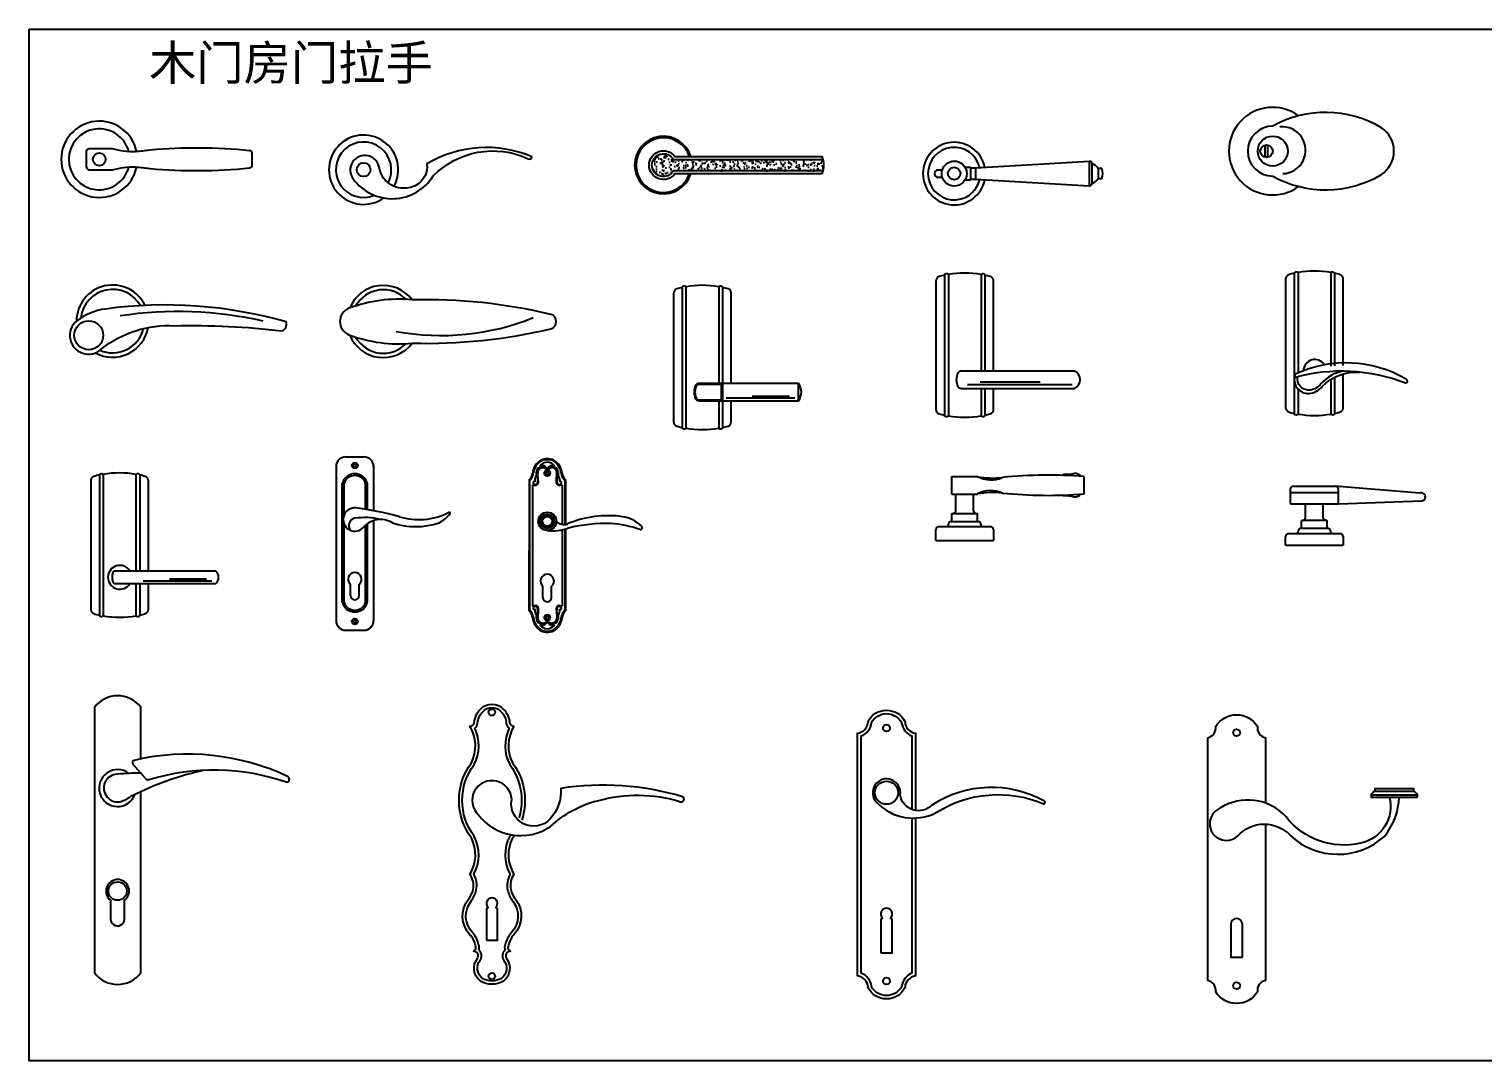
# Model space of a CAD drawing. Header units: millimetres. Extents: x -159355 to -156117, y -81321 to -80249.
# Drawn here: x -159355 to -157845, y -81321 to -80249 of the extents above; entities that cross this region are included whole.
import ezdxf

# ---------------------------------------------------------------- set-up
doc = ezdxf.new("R2010")
doc.units = ezdxf.units.MM
doc.header["$LTSCALE"] = 2
doc.header["$MEASUREMENT"] = 0
doc.layers.get('0').update_dxf_attribs({"linetype": 'CONTINUOUS'})
for name, color, linetype in [('3', 3, 'CONTINUOUS'), ('7', 7, 'CONTINUOUS'), ('7主线', 7, 'CONTINUOUS'), ('BH', 3, 'CONTINUOUS')]:
    doc.layers.add(name, color=color, linetype=linetype)
doc.layers.add('主线', color=7, linetype='CONTINUOUS', lineweight=25)
doc.layers.add('标注', color=7, linetype='CONTINUOUS', lineweight=25)
doc.styles.add('HZ', font='simfang.ttf')

# ---------------------------------------------------------------- blocks, each defined once
blk = doc.blocks.new('020')
at = {"layer": '主线'}
for p, q in [((-9.5, 65), (9.5, 65)), ((-19.5, 55), (-19.5, -105)), ((19.5, 56), (19.5, 9.1)), ((19.5, 55), (19.5, 9.1)), ((-13, -86.2), (-13, 37.6)), ((-11, 4.9), (-11, 37.6)), ((11, 10.6), (11, 37.6)), ((13, 10.2), (13, 37.6)), ((-19.5, 0), (-19.5, -62)), ((-11, -86.2), (-11, -4.9)), ((11, -86.2), (11, -6)), ((13, -86.2), (13, -4.5)), ((19.5, -1.1), (19.5, -105)), ((-4.5, -79), (-4.5, -67.4)), ((4.5, -79), (4.5, -67.4)), ((-9.5, -115), (9.5, -115)), ((0, -115), (9.5, -115))]:
    blk.add_line(p, q, dxfattribs=at)
for centre, radius in [((0, 56), 3), ((0, 56), 1.5), ((0, -106), 3), ((0, -106), 1.5)]:
    blk.add_circle(centre, radius, dxfattribs=at)
for centre, radius, start, end in [((-9.5, 55), 10, 90, 180), ((9.5, 55), 10, 0, 90), ((0, 34.2), 13.4, 14.8628, 165.1372), ((0, 34.1), 11.6, 17.9453, 162.0547), ((0, 0), 12.1, 76.1712, 322.2014), ((1, -5.6), 7.02, 98.1504, 126.5667), ((-33.9, -279.4), 293.4, 74.1481, 83.369), ((10.2, -67.5), 69.5, 76.3885, 98.396), ((26.7, -22.9), 23, 57.3668, 100.2308), ((66.2, 69), 69.1, 253.2597, 296.7887), ((75, 23.3), 29.4, 295.2261, 324.8715), ((97.8, 6.2), 1.25, 8.4905, 112.3499), ((1.4, -6.2), 7.68, 126.5667, 221.1359), ((28.1, -26), 26.3, 102.0483, 134.9953), ((63, 67.8), 75.2, 251.5068, 289.0279), ((0, -62), 7, 310.0052, 229.9948), ((0, -82.7), 13.4, 194.8628, 345.1372), ((0, -82.6), 11.6, 197.9453, 342.0547), ((0, -79), 4.5, 180, 0), ((-9.5, -105), 10, 180, 270), ((9.5, -105), 10, 270, 0)]:
    blk.add_arc(centre, radius, start, end, dxfattribs=at)
blk = doc.blocks.new('022')
at = {"layer": '主线'}
for p, q in [((-10.6, 50), (-10, 42.4)), ((-9.5, 42.6), (-10, 50)), ((9.5, 42.6), (10, 50)), ((10.6, 50), (10, 42.4)), ((-19, 43), (-19, 0)), ((-19, 43), (-19, -93)), ((-19, 43), (-19, 38)), ((-19, 43), (-19, 43)), ((-18.3, -92.3), (-18.3, 42.3)), ((-15.3, 37.6), (-15.3, -87.6)), ((15.3, 37.6), (15.3, -3.1)), ((18.3, 42.3), (18.3, -3.3)), ((19, 43), (19, -3.2)), ((19, 0), (19, -3.2)), ((-19, -5), (-19, -67)), ((15.3, -8.8), (15.3, -87.6)), ((18.3, -8.1), (18.3, -92.3)), ((19, -7.9), (19, -62)), ((19, -7.9), (19, -93)), ((-19, -93), (-19, -30)), ((-4.5, -79), (-4.5, -67.4)), ((4.5, -79), (4.5, -67.4)), ((-19, -93), (-19, -88)), ((-19, -93), (-19, -93)), ((-10.6, -100), (-10, -92.4)), ((-9.5, -92.6), (-10, -100)), ((9.5, -92.6), (10, -100)), ((10.6, -100), (10, -92.4))]:
    blk.add_line(p, q, dxfattribs=at)
for centre, radius in [((0, 50), 3), ((0, 50), 3), ((0, 50), 1.5), ((0, 50), 1.5), ((0, 0), 9.5), ((0, 0), 7.5), ((0, 0), 6.5), ((0, 0), 6), ((0, 0), 5), ((0, -100), 3), ((0, -100), 1.5)]:
    blk.add_circle(centre, radius, dxfattribs=at)
for centre, radius, start, end in [((2.5, 48.2), 18, 119.9261, 174.1362), ((2.5, 48.2), 17, 119.9261, 174.1362), ((0, 52.4), 9.1, 33.0842, 146.9158), ((-0.8, 51.5), 13.5, 86.7737, 115.0644), ((-0.8, 51.5), 12.5, 86.7737, 115.0644), ((0.8, 51.5), 13.5, 64.9356, 93.2263), ((0.8, 51.5), 12.5, 64.9356, 93.2263), ((-2.5, 48.2), 17, 5.8638, 60.0739), ((-2.5, 48.2), 18, 5.8638, 60.0739), ((-26.9, 51.5), 11.6, 313.0347, 352.5422), ((-26.9, 51.5), 12.6, 313.0347, 352.5422), ((-20, 49.1), 8.79, 326.8884, 11.9124), ((-4.6, 50.6), 6.76, 90.6623, 176.9357), ((-4.7, 50.7), 5.97, 106.3456, 186.4644), ((-4.6, 50.3), 5.36, 75.6611, 183.7348), ((-5.2, 52.7), 5.18, 24.4493, 117.9044), ((-4.8, 50.9), 5.78, 69.0681, 106.3456), ((-4.7, 54.9), 2.4, 33.9158, 90.6623), ((-4.5, 51), 4.66, 42.8526, 75.6611), ((-0.7, 54.5), 0.45, 222.8526, 58.1538), ((0.7, 54.5), 0.45, 121.8462, 317.1474), ((5.2, 52.7), 5.18, 62.0956, 155.5507), ((4.5, 51), 4.66, 104.3389, 137.1474), ((4.7, 54.9), 2.4, 89.3377, 146.0842), ((4.8, 50.9), 5.78, 73.6544, 110.9319), ((4.6, 50.3), 5.36, 356.2652, 104.3389), ((4.6, 50.6), 6.76, 3.0643, 89.3377), ((4.7, 50.7), 5.97, 353.5356, 73.6544), ((20, 49.1), 8.79, 168.0876, 213.1116), ((26.9, 51.5), 12.6, 187.4578, 226.9653), ((26.9, 51.5), 11.6, 187.4578, 226.9653), ((-14.5, 37.4), 0.82, 48.8014, 166.6728), ((-13.1, 40.1), 1.76, 126.4274, 249.5636), ((-13.5, 40.7), 1.08, 17.8413, 126.4274), ((-12.4, 40.9), 3.34, 241.5665, 29.4868), ((-12.7, 41.2), 2.91, 249.5636, 24.4538), ((-10, 42.6), 3.08, 147.3274, 199.4913), ((12.4, 40.9), 3.34, 150.5132, 298.4335), ((12.7, 41.2), 2.91, 155.5462, 290.4364), ((13.5, 40.7), 1.08, 53.5726, 162.1587), ((10, 42.6), 3.08, 340.5087, 32.6726), ((13.1, 40.1), 1.76, 290.4364, 53.5726), ((14.5, 37.4), 0.82, 13.3272, 131.1986), ((17.5, 7.9), 11.3, 224.6147, 288.7855), ((63, -100.1), 106, 81.8749, 113.2714), ((72.3, -31.7), 37, 45.8014, 81.1041), ((5.6, 37.3), 47.1, 262.9731, 290.2279), ((62.9, -182.3), 180.1, 89.1231, 103.1472), ((57.9, -117.4), 115.4, 70.5908, 86.1514), ((96.7, -6.6), 1.97, 257.2754, 45.8014), ((0, -62), 7, 310.0052, 229.9948), ((-14.5, -87.4), 0.82, 193.3272, 311.1986), ((-13.1, -90.1), 1.76, 110.4364, 233.5726), ((-12.4, -90.9), 3.34, 330.5132, 118.4335), ((-12.7, -91.2), 2.91, 335.5462, 110.4364), ((0, -79), 4.5, 180, 0), ((12.4, -90.9), 3.34, 61.5665, 209.4868), ((12.7, -91.2), 2.91, 69.5636, 204.4538), ((13.1, -90.1), 1.76, 306.4274, 69.5636), ((14.5, -87.4), 0.82, 228.8014, 346.6728), ((-26.9, -101.5), 11.6, 7.4578, 46.9653), ((-26.9, -101.5), 12.6, 7.4578, 46.9653), ((2.5, -98.2), 18, 185.8638, 240.0739), ((2.5, -98.2), 17, 185.8638, 240.0739), ((-13.5, -90.7), 1.08, 233.5726, 342.1587), ((-10, -92.6), 3.08, 160.5087, 212.6726), ((-20, -99.1), 8.79, 348.0876, 33.1116), ((-4.6, -100.6), 6.76, 183.0643, 269.3377), ((-4.7, -100.7), 5.97, 173.5356, 253.6544), ((-4.6, -100.3), 5.36, 176.2652, 284.3389), ((-5.2, -102.7), 5.18, 242.0956, 335.5507), ((-4.5, -101), 4.66, 284.3389, 317.1474), ((-0.7, -104.5), 0.45, 301.8462, 137.1474), ((0.7, -104.5), 0.45, 42.8526, 238.1538), ((5.2, -102.7), 5.18, 204.4493, 297.9044), ((4.5, -101), 4.66, 222.8526, 255.6611), ((4.6, -100.3), 5.36, 255.6611, 3.7348), ((4.6, -100.6), 6.76, 270.6623, 356.9357), ((-2.5, -98.2), 17, 299.9261, 354.1362), ((4.7, -100.7), 5.97, 286.3456, 6.4644), ((-2.5, -98.2), 18, 299.9261, 354.1362), ((20, -99.1), 8.79, 146.8884, 191.9124), ((13.5, -90.7), 1.08, 197.8413, 306.4274), ((10, -92.6), 3.08, 327.3274, 19.4913), ((26.9, -101.5), 12.6, 133.0347, 172.5422), ((26.9, -101.5), 11.6, 133.0347, 172.5422), ((0, -102.4), 9.1, 213.0842, 326.9158), ((-0.8, -101.5), 13.5, 244.9356, 273.2263), ((-4.8, -100.9), 5.78, 253.6544, 290.9319), ((-0.8, -101.5), 12.5, 244.9356, 273.2263), ((-4.7, -104.9), 2.4, 269.3377, 326.0842), ((0.8, -101.5), 13.5, 266.7737, 295.0644), ((0.8, -101.5), 12.5, 266.7737, 295.0644), ((4.7, -104.9), 2.4, 213.9158, 270.6623), ((4.8, -100.9), 5.78, 249.0681, 286.3456)]:
    blk.add_arc(centre, radius, start, end, dxfattribs=at)

msp = doc.modelspace()

# ---------------------------------------------------------------- hatches: boundary and pattern name
at = {"layer": 'BH'}
h = msp.add_hatch(dxfattribs=at)
h.set_pattern_fill('AR-CONC', color=0, scale=1.495, style=0)
h.set_pattern_definition([(50, (-144194.947, -82373.499), (10.7230397, -0.9381444), [1.12125, -12.33375]), (355, (-144194.947, -82373.499), (-2.0743324, 11.245272), [0.897, -9.867]), (100.4514, (-144194.054, -82373.577), (8.648715, 10.307121), [0.952916, -10.4820746]), (46.1842, (-144194.947, -82370.509), (15.955254, -2.474509), [1.681875, -18.500625]), (96.6356, (-144193.618, -82370.715), (13.973207, 14.563062), [1.429374, -15.72311]), (351.1842, (-144194.947, -82370.509), (13.973196, 14.563073), [1.3455, -14.8005]), (21, (-144193.452, -82371.256), (8.9237604, -6.0191524), [1.12125, -12.33375]), (326, (-144193.452, -82371.256), (3.637564, 10.840993), [0.897, -9.867]), (71.4514, (-144192.709, -82371.758), (12.561328, 4.821831), [0.952916, -10.4820746]), (37.5, (-144194.9473, -82373.4986), (0.1817898, 4.9767631), [0, -9.7474, 0, -10.0165, 0, -9.904375]), (7.5, (-144194.9473, -82373.4986), (3.9328896, 5.896455), [0, -5.7109, 0, -9.52315, 0, -3.774875]), (327.5, (-144198.281, -82373.4986), (7.9806454, -0.3371953), [0, -3.7375, 0, -11.661, 0, -15.47325]), (317.5, (-144199.776, -82373.4986), (8.7186332, 1.4965695), [0, -4.85875, 0, -7.7441, 0, -10.98825])])
h.paths.add_polyline_path([(-158685.9, -80384.8, 3.732051), (-158685.9, -80396.7), (-158530.7, -80396.7, 0.140432), (-158530.7, -80384.8)])

# ---------------------------------------------------------------- linework, layer by layer
at = {"layer": '3', "color": 0}
for p, q in [((-158071.2, -80382.5), (-158071.2, -80369.8)), ((-158068.6, -80382.5), (-158068.6, -80369.8)), ((-158253.9, -80386.7), (-158253.9, -80412.4)), ((-158251.2, -80389.3), (-158251.2, -80409.8)), ((-158244.7, -80394.3), (-158244.7, -80404.7)), ((-158404.3, -80504.9), (-158404.3, -80650.7)), ((-158400.3, -80504.3), (-158400.3, -80651.2)), ((-158366.3, -80504.3), (-158366.3, -80604.7)), ((-158362.3, -80504.9), (-158362.3, -80604.7)), ((-158041.1, -80503), (-158041.1, -80648.8)), ((-158037.1, -80502.4), (-158037.1, -80607.1)), ((-158003.1, -80502.4), (-158003.1, -80599.7)), ((-157999.1, -80503), (-157999.1, -80599.3)), ((-158676.8, -80517.7), (-158676.8, -80663.5)), ((-158672.8, -80517.1), (-158672.8, -80664)), ((-158638.8, -80517.1), (-158638.8, -80617.5)), ((-158634.8, -80517.7), (-158634.8, -80617.5)), ((-158367.3, -80615.8), (-158304.9, -80615.8)), ((-158003.1, -80613.3), (-158003.1, -80649.3)), ((-157999.1, -80611), (-157999.1, -80648.8)), ((-158604, -80630.6), (-158565.4, -80630.6)), ((-158555.8, -80635.5), (-158555.8, -80617.5)), ((-158380.3, -80618.6), (-158271.6, -80618.6)), ((-158366.3, -80622.7), (-158366.3, -80651.2)), ((-158362.3, -80622.7), (-158362.3, -80650.7)), ((-158037.1, -80623.2), (-158037.1, -80649.3)), ((-158638.8, -80635.5), (-158638.8, -80664)), ((-158634.8, -80635.5), (-158634.8, -80663.5)), ((-158631.2, -80632.6), (-158559.9, -80632.6)), ((-159282, -80712.6), (-159282, -80858.3)), ((-159278, -80712), (-159278, -80858.9)), ((-159244, -80712), (-159244, -80812.4)), ((-159240, -80712.6), (-159240, -80812.4)), ((-158259.3, -80732.4), (-158259.3, -80714.3)), ((-158402.7, -80766.3), (-158364, -80766.3)), ((-158370.3, -80753), (-158396.3, -80753)), ((-159244, -80825.4), (-159244, -80858.9)), ((-159240, -80825.4), (-159240, -80858.3)), ((-159236.4, -80822.5), (-159165.1, -80822.5)), ((-159209.3, -80820.5), (-159170.7, -80820.5)), ((-157961.1, -81044.8), (-157913.1, -81044.8)), ((-157957.5, -81041.2), (-157916.8, -81041.2))]:
    msp.add_line(p, q, dxfattribs=at)
for points in [[(-158530.7, -80396.7), (-158685.9, -80396.7, -3.732051), (-158685.9, -80384.8), (-158530.7, -80384.8)], [(-157989.4, -80604.6, 0.16642), (-158013.5, -80618, -0.180635), (-158024.3, -80624.5, -0.506376), (-158037.6, -80610.4, -0.506376)], [(-158854.8, -81086.4, -0.007473), (-158855.9, -81087.9, 0.247831), (-158855.5, -81127.5, 0.1886), (-158858, -81143.9, 0.111662), (-158852.6, -81155.4, -0.369524), (-158854, -81188, 0.139661), (-158860.5, -81200.6, 0.187926), (-158860.7, -81206.1, 0.382894), (-158862, -81216.9, -0.408912), (-158864.3, -81235.6, -0.139867), (-158874.3, -81238.2, -0.139867), (-158884.3, -81235.6, -0.408912), (-158886.7, -81216.9, 0.382894), (-158887.9, -81206.1, 0.187926), (-158888.1, -81200.6, 0.139661), (-158894.6, -81188, -0.369524), (-158896, -81155.4, 0.111662), (-158890.6, -81143.9, 0.1886), (-158893.1, -81127.5, 0.247831), (-158892.8, -81087.9, -0.163226), (-158905.1, -81050.7, -0.163226), (-158892.8, -81013.5, 0.235615), (-158892.2, -80975.6, 0.202977), (-158889.2, -80970.3, -0.221666), (-158882.4, -80957.3, -0.225852), (-158874.3, -80954.4, -0.225852), (-158866.2, -80957.3, -0.221666), (-158859.4, -80970.3, 0.202977), (-158856.4, -80975.6, 0.235615), (-158855.9, -81013.5, -0.163226), (-158843.5, -81050.7, -0.074924), (-158846.2, -81068.8)], [(-158438.1, -81069), (-158438.1, -81230.2, 0.287193), (-158448.8, -81244, -0.599807), (-158480.2, -81244, 0.287193), (-158490.9, -81230.2), (-158490.9, -80983.8, 0.287193), (-158480.2, -80970, -0.599807), (-158448.8, -80970, 0.287193), (-158438.1, -80983.8), (-158438.1, -81060.1)]]:
    msp.add_lwpolyline(points, format="xyb", dxfattribs=at)
msp.add_lwpolyline([(-158635.8, -80634.5), (-158635.8, -80618.5), (-158659.1, -80618.5, 0.209535), (-158662, -80619.8, 0.217189), (-158662, -80633.2, 0.209535), (-158659.1, -80634.5), (-158635.8, -80634.5)], format="xyb", close=True, dxfattribs=at)
at = {"layer": '3', "color": 0, "ltscale": 0.13}
for points in [[(-158262.9, -80714.1, 0.28759), (-158269.6, -80711.1, -0.060586), (-158280.8, -80712.3, 0.212877), (-158282, -80713.3)], [(-158262.9, -80732.6, -0.28759), (-158269.6, -80735.6, 0.060586), (-158280.8, -80734.4, -0.212877), (-158282, -80733.3)]]:
    msp.add_lwpolyline(points, format="xyb", dxfattribs=at)
at = {"layer": '3', "color": 0}
for centre, radius in [((-158063.4, -80376.2), 15.6), ((-159282.1, -80384.7), 6.6), ((-159007.6, -80395.5), 7.2), ((-158464.5, -81042.7), 12), ((-159263.1, -81144.9), 9.6)]:
    msp.add_circle(centre, radius, dxfattribs=at)
for centre, radius, start, end in [((-159282.1, -80384.7), 31.7, 14.4764, 345.5236), ((-158053.7, -80375.2), 24.4, 271.7372, 95.6062), ((-159007.6, -80395.5), 28.8, 331.9724, 292.8568), ((-158696.2, -80390.7), 28.4, 18.4085, 341.5915), ((-158394.2, -80399.5), 27.3, 12.9468, 347.0532), ((-159268.3, -80552.8), 33, 29.1609, 174.1486), ((-158987.1, -80553.2), 33, 43.5812, 150.6449), ((-159200.3, -80936), 393.2, 77.0074, 98.7938), ((-158927, -80311.9), 255.8, 259.4898, 291.9613), ((-159268.3, -80552.8), 33, 246.4105, 346.529), ((-158987.1, -80553.2), 33, 209.2959, 316.4783), ((-158356.1, -80758.4), 29.5, 66.1775, 118.0384)]:
    msp.add_arc(centre, radius, start, end, dxfattribs=at)
at = {"layer": '7', "color": 0}
for p, q in [((-158372.1, -80393.7), (-158253.9, -80386.7)), ((-158411.1, -80403.4), (-158406.6, -80403.4)), ((-158382.9, -80393), (-158377.3, -80393)), ((-158377.3, -80393), (-158377.3, -80406)), ((-158377.3, -80393.7), (-158372.1, -80393.7)), ((-158372.1, -80393.7), (-158372.1, -80405.4)), ((-158382.9, -80406), (-158377.3, -80406)), ((-158377.3, -80405.4), (-158372.1, -80405.4)), ((-158372.1, -80405.4), (-158253.9, -80412.4)), ((-158634.8, -80617.5), (-158634.8, -80635.5)), ((-158045.1, -80742.6), (-158045.1, -80727.5)), ((-158045.1, -80730.8), (-157995.1, -80730.8)), ((-158045.1, -80730.8), (-157995.1, -80730.8)), ((-158041.8, -80724.2), (-157998.5, -80724.2)), ((-157911, -80731.4), (-157998.5, -80724.2)), ((-157995.1, -80742.6), (-157995.1, -80727.5)), ((-158045.1, -80742.6), (-157995.1, -80742.6)), ((-157995.1, -80742.5), (-157908.7, -80739.6)), ((-158033.5, -80768.3), (-158033.5, -80760.4)), ((-158006.8, -80768.3), (-158006.8, -80760.4)), ((-158050.1, -80785.7), (-158050.1, -80776.7)), ((-158046.8, -80773.3), (-158039.5, -80773.3)), ((-158036.8, -80770), (-158036.8, -80770.7)), ((-158003.5, -80770.7), (-158003.5, -80770)), ((-158000.8, -80773.3), (-157993.5, -80773.3)), ((-157990.1, -80776.7), (-157990.1, -80785.7)), ((-158050.1, -80785.7), (-157990.1, -80785.7))]:
    msp.add_line(p, q, dxfattribs=at)
at = {"layer": '7', "color": 0, "ltscale": 0.13}
for p, q in [((-158396.7, -80714.3), (-158370, -80714.3)), ((-158396.7, -80732.4), (-158396.7, -80714.3)), ((-158259.3, -80732.4), (-158259.3, -80714.3)), ((-158396.7, -80732.4), (-158370, -80732.4)), ((-158410, -80766.3), (-158402.7, -80766.3)), ((-158400, -80762.9), (-158400, -80763.6)), ((-158396.7, -80761.3), (-158396.7, -80753.3)), ((-158370, -80761.3), (-158370, -80753.3)), ((-158366.7, -80763.6), (-158366.7, -80762.9)), ((-158364, -80766.3), (-158356.7, -80766.3)), ((-158413.3, -80780.7), (-158413.3, -80769.6)), ((-158413.3, -80780.7), (-158353.3, -80780.7)), ((-158353.3, -80769.6), (-158353.3, -80780.7))]:
    msp.add_line(p, q, dxfattribs=at)
at = {"layer": '7', "color": 0}
for points in [[(-158063.4, -80402.2, 0.266062), (-157950.5, -80400.5, 0.53284), (-157950.5, -80351.9, 0.266062), (-158063.4, -80350.2, 1)], [(-159295.3, -80376.1, -0.414214), (-159292.6, -80373.5), (-159268.9, -80373.5, 0.078716), (-159244.5, -80376.5, 0.009855), (-159229.3, -80374.8, -0.048226), (-159126, -80375.4, -0.384571), (-159123.7, -80378), (-159123.7, -80391.4, -0.384571), (-159126, -80394, -0.048226), (-159229.3, -80394.6, 0.009855), (-159244.5, -80392.9, 0.078716), (-159268.9, -80395.9), (-159292.6, -80395.9, -0.324936), (-159295.3, -80392)], [(-158531.8, -80399.7), (-158684.3, -80399.7, -3), (-158684.3, -80381.8), (-158531.8, -80381.8, -0.216232)], [(-159203.7, -80557.6, -0.036276), (-159092.6, -80563, 0.406331), (-159088, -80553.7, 0.103876), (-159275.8, -80540.2, 0.137474), (-159305.8, -80552.8, 1.028352), (-159280.1, -80581.9, -0.183527)], [(-159022.8, -80567, 0.114632), (-158957.1, -80575.7, 0.064792), (-158813.3, -80560.7, 0.401789), (-158807.6, -80553.2, 0.401789), (-158813.3, -80545.8, 0.064792), (-158957.1, -80530.7, 0.114632), (-159022.8, -80539.5, 0.686064)], [(-158390.4, -80621, 0.214918), (-158386.6, -80622.7), (-158269.4, -80622.7, 0.67069), (-158269.4, -80604.7), (-158386.6, -80604.7, 0.214918), (-158390.4, -80606.4, 0.226084)], [(-158662.8, -80633.8, 0.214918), (-158659.1, -80635.5), (-158555.8, -80635.5, 0.314288), (-158555.8, -80617.5), (-158659.1, -80617.5, 0.214918), (-158662.8, -80619.2, 0.226084)], [(-159268.1, -80823.7, 0.279967), (-159265.4, -80825.4), (-159161, -80825.4, 0.435167), (-159161, -80812.4), (-159265.4, -80812.4, 0.279967), (-159268.1, -80814.1, 0.144758)], [(-159085.8, -81026.1, 0.169516), (-159246, -81009.1, 0.570247), (-159247.2, -81013.1), (-159234.2, -81028, 0.291097), (-159230.5, -81029.1, -0.161182), (-159087, -81031.9, 0.572691)], [(-157913.1, -81047.2), (-157913.1, -81044.8, 0.129766), (-157916.8, -81041.2), (-157916.8, -81038.8), (-157957.5, -81038.8), (-157957.5, -81041.2, 0.129766), (-157961.1, -81044.8), (-157961.1, -81047.2)], [(-159270.3, -81174.9, 1), (-159255.9, -81172.4), (-159255.9, -81154.5, 3), (-159270.3, -81154.5)], [(-158880, -81196), (-158868.6, -81196), (-158868.6, -81163.5, 0.072077), (-158870.3, -81161.8, 2.43667), (-158878.3, -81161.8, 0.072077), (-158880, -81163.5)], [(-158470.5, -81209), (-158458.5, -81209), (-158458.5, -81174.7, 0.072077), (-158460.3, -81173, 2.43667), (-158468.7, -81173, 0.072077), (-158470.5, -81174.7)], [(-158094.9, -81213.7), (-158094.9, -81179.4, 1), (-158106.9, -81179.4), (-158106.9, -81213.7)]]:
    msp.add_lwpolyline(points, format="xyb", close=True, dxfattribs=at)
for points in [[(-159018.3, -80405.2, 0.529708), (-158935.4, -80402, -0.318542), (-158836.6, -80384.2, 0.555264), (-158832.8, -80382, 0.237758), (-158941.8, -80389.3, -0.376039), (-158957.9, -80413.5, -0.447429), (-158991.2, -80394.3)], [(-158251.2, -80409.9, 0.178124), (-158244.7, -80404.7), (-158240.8, -80404.7, 0.194142), (-158240.8, -80394.3), (-158244.7, -80394.3, 0.178124), (-158251.2, -80389.1)], [(-158353.3, -80604.7), (-158353.3, -80511.3, 0.317837), (-158356.7, -80506.5, 0.020494), (-158362.3, -80504.9, 0.498427), (-158366.3, -80504.3, 0.087848), (-158400.3, -80504.3, 0.497981), (-158404.3, -80504.9, 0.020494), (-158410, -80506.5, 0.317837), (-158413.3, -80511.3), (-158413.3, -80644.3, 0.317837), (-158410, -80649, 0.020494), (-158404.3, -80650.7, 0.497981), (-158400.3, -80651.2, 0.087848), (-158366.3, -80651.2, 0.498427), (-158362.3, -80650.7, 0.020494), (-158356.7, -80649, 0.317837), (-158353.3, -80644.3), (-158353.3, -80622.7)], [(-157990.1, -80599), (-157990.1, -80509.4, 0.317837), (-157993.5, -80504.6, 0.020494), (-157999.1, -80503, 0.498427), (-158003.1, -80502.4, 0.087848), (-158037.1, -80502.4, 0.497981), (-158041.1, -80503, 0.020494), (-158046.8, -80504.6, 0.317837), (-158050.1, -80509.4), (-158050.1, -80642.4, 0.317837), (-158046.8, -80647.1, 0.020494), (-158041.1, -80648.8, 0.497981), (-158037.1, -80649.3, 0.087848), (-158003.1, -80649.3, 0.498427), (-157999.1, -80648.8, 0.020494), (-157993.5, -80647.1, 0.317837), (-157990.1, -80642.4), (-157990.1, -80607.5)], [(-158625.8, -80617.5), (-158625.8, -80524.1, 0.317837), (-158629.1, -80519.3, 0.020494), (-158634.8, -80517.7, 0.498427), (-158638.8, -80517.1, 0.087848), (-158672.8, -80517.1, 0.497981), (-158676.8, -80517.7, 0.020494), (-158682.4, -80519.3, 0.317837), (-158685.8, -80524.1), (-158685.8, -80657.1, 0.317837), (-158682.4, -80661.8, 0.020494), (-158676.8, -80663.5, 0.497981), (-158672.8, -80664, 0.087848), (-158638.8, -80664, 0.498427), (-158634.8, -80663.5, 0.020494), (-158629.1, -80661.8, 0.317837), (-158625.8, -80657.1), (-158625.8, -80635.5)], [(-158040.8, -80611.2, -0.161942), (-157925.4, -80617, 0.845969), (-157924.8, -80613.2, 0.247959), (-158040, -80608, 0.54787), (-158025.6, -80627.9, 0.209584), (-158011.9, -80620.6, -0.227225), (-157972.8, -80605.9)], [(-159231, -80812.4), (-159231, -80718.9, 0.317837), (-159234.4, -80714.2, 0.020494), (-159240, -80712.6, 0.498427), (-159244, -80712, 0.087848), (-159278, -80712, 0.497981), (-159282, -80712.6, 0.020494), (-159287.7, -80714.2, 0.317837), (-159291, -80718.9), (-159291, -80852, 0.317837), (-159287.7, -80856.7, 0.020494), (-159282, -80858.3, 0.497981), (-159278, -80858.9, 0.087848), (-159244, -80858.9, 0.498427), (-159240, -80858.3, 0.020494), (-159234.4, -80856.7, 0.317837), (-159231, -80852), (-159231, -80825.4)], [(-158032.7, -80760, 0.311671), (-158029.4, -80757.2), (-158029.4, -80742.6)], [(-158007, -80760.1, -0.34884), (-158010.9, -80757.2), (-158010.9, -80742.6)], [(-159239.1, -81007.6), (-159239.1, -80953.9, 0.5), (-159287.1, -80953.9), (-159287.1, -81229.9, 0.5), (-159239.1, -81229.9), (-159239.1, -81041.5)], [(-158851, -81086.9, -0.01282), (-158852.9, -81089.7, 0.259537), (-158851.5, -81127.6, 0.214342), (-158854.7, -81143.2, 0.111662), (-158849.9, -81153.2, -0.369524), (-158851.5, -81190.3, 0.144496), (-158857.2, -81201.7, 0.442019), (-158855.2, -81207.4, 0.609963), (-158859.2, -81214.9, -0.411797), (-158862.3, -81238.4, -0.141683), (-158874.3, -81241.6, -0.141683), (-158886.3, -81238.4, -0.411797), (-158889.4, -81214.9, 0.609963), (-158893.4, -81207.4, 0.442019), (-158891.4, -81201.7, 0.144496), (-158897.1, -81190.3, -0.369524), (-158898.7, -81153.2, 0.111662), (-158893.9, -81143.2, 0.214342), (-158897.1, -81127.6, 0.259537), (-158895.7, -81089.7, -0.162014), (-158908.5, -81050.7, -0.162014), (-158895.7, -81011.7, 0.259537), (-158897.1, -80973.7, 0.384854), (-158892.6, -80970, -0.216751), (-158884.7, -80954.7, -0.214718), (-158874.3, -80950.9, -0.214718), (-158863.9, -80954.7, -0.216751), (-158856, -80970, 0.384854), (-158851.5, -80973.7, 0.259537), (-158852.9, -81011.7, -0.162014), (-158840.1, -81050.7, -0.081285), (-158843.4, -81071.4)], [(-158434.5, -81069), (-158434.5, -81233, 0.353285), (-158445.3, -81245, -0.625), (-158483.7, -81245, 0.353285), (-158494.5, -81233), (-158494.5, -80981, 0.353285), (-158483.7, -80969, -0.625), (-158445.3, -80969, 0.353285), (-158434.5, -80981), (-158434.5, -81061.1)], [(-158070.9, -81075.3), (-158070.9, -81237.7, 0.389378), (-158079.3, -81249.7, -0.555556), (-158122.5, -81249.7, 0.389378), (-158130.9, -81237.7), (-158130.9, -80985.7, 0.389378), (-158122.5, -80973.7, -0.555556), (-158079.3, -80973.7, 0.389378), (-158070.9, -80985.7), (-158070.9, -81053.5)], [(-159238.6, -81022.4, 0.022744), (-159263.1, -81023.5, 1.163667), (-159258.8, -81051.6, 0.04919), (-159247.9, -81045.7, -0.063418), (-159173.3, -81019.1)], [(-158888.6, -81065.4, 0.397847), (-158813.5, -81077.9, -0.12815), (-158764.6, -81051, -0.144326), (-158678.4, -81052.1, 0.95562), (-158676.5, -81046.9, 0.111306), (-158802.6, -81038.2, -0.19929), (-158813.9, -81069.9, -0.759516), (-158853.8, -81049.8, 1.473017), (-158888.6, -81065.4)], [(-158474.7, -81052.9, 0.330122), (-158413, -81063.4, -0.244568), (-158301.5, -81054.1, 0.815907), (-158300.4, -81051.6, 0.278575), (-158417.3, -81055.6, -0.621643), (-158450.3, -81044.9)], [(-157942.2, -81047.2, -0.428189), (-157972.1, -81095, -0.293493), (-158049.6, -81067.9, 0.370018), (-158118.2, -81058.9, 1.192869), (-158099.6, -81087.6, -0.446274), (-158045.1, -81087.3, 0.391296), (-157947.1, -81087.7, 0.160201), (-157932.1, -81047.2)]]:
    msp.add_lwpolyline(points, format="xyb", dxfattribs=at)
for points in [[(-158411.1, -80395.6), (-158406.6, -80395.6)], [(-159239.1, -81022.4), (-159239.1, -81022.4)]]:
    msp.add_lwpolyline(points, dxfattribs=at)
at = {"layer": '7', "color": 0, "ltscale": 0.13}
for points in [[(-158395.9, -80753, 0.311671), (-158392.6, -80750.2), (-158392.6, -80732.4)], [(-158370.2, -80753, -0.34884), (-158374.1, -80750.2), (-158374.1, -80732.4)]]:
    msp.add_lwpolyline(points, format="xyb", dxfattribs=at)
at = {"layer": '7', "color": 0}
for centre, radius in [((-158069.9, -80376.2), 6.5), ((-158394.2, -80399.5), 13), ((-158394.2, -80399.5), 6.5), ((-159293.1, -80567.5), 15), ((-158874.3, -80959.2), 3.42), ((-158464.5, -80975.6), 3.6), ((-158100.9, -80980.4), 3.6), ((-158874.3, -81233.3), 3.42), ((-158464.5, -81238.4), 3.6), ((-158100.9, -81243.1), 3.6)]:
    msp.add_circle(centre, radius, dxfattribs=at)
for centre, radius, start, end in [((-158063.4, -80376.2), 45.5, 53.6933, 306.3067), ((-159282.1, -80384.7), 39.6, 12.1522, 347.8478), ((-159007.6, -80395.5), 36, 331.3673, 305.5093), ((-158696.2, -80390.7), 29.9, 17.4576, 342.5424), ((-158394.2, -80399.5), 32.5, 11.4058, 348.5942), ((-159006.3, -80395.8), 15.2, 5.8874, 218.0745), ((-158253.8, -80389.3), 2.6, 0, 93.3845), ((-158410.7, -80399.6), 3.87, 95.7303, 264.2697), ((-158253.8, -80409.8), 2.6, 266.6155, 0), ((-159268.3, -80552.8), 37.5, 25.8137, 179.9814), ((-158987.1, -80553.2), 37.5, 36.8943, 157.8879), ((-159268.3, -80552.8), 37.5, 241.4296, 349.7933), ((-158987.1, -80553.2), 37.5, 202.0648, 323.153), ((-158019.6, -80604.7), 12, 32.5378, 178.8596), ((-158041.8, -80727.5), 3.33, 90, 180), ((-157998.5, -80727.5), 3.33, 0, 90), ((-157909.2, -80735.3), 4.32, 276.3363, 114.9806), ((-158033.1, -80760.4), 0.333, 90, 180), ((-158007.1, -80760.4), 0.333, 0, 90), ((-158046.8, -80776.7), 3.33, 90, 180), ((-158039.5, -80770.7), 2.67, 270, 0), ((-158035.1, -80770), 1.67, 90, 180), ((-158005.1, -80770), 1.67, 0, 90), ((-158000.8, -80770.7), 2.67, 180, 270), ((-157993.5, -80776.7), 3.33, 0, 90), ((-159260.7, -80818.9), 12.4, 31.681, 328.319), ((-159263.1, -81037.9), 19.2, 52.2931, 340.4064), ((-158464.5, -81042.7), 14.4, 351.4991, 224.745)]:
    msp.add_arc(centre, radius, start, end, dxfattribs=at)
at = {"layer": '7', "color": 0, "ltscale": 0.13}
for centre, radius, start, end in [((-158356.1, -80688.3), 29.5, 241.9616, 293.8225), ((-158296.6, -81180.4), 467.6, 85.4225, 95.8483), ((-158311, -79649.2), 1084.7, 266.8799, 266.8872), ((-158354, -80820.8), 89.9, 83.7444, 100.1567), ((-158296.6, -80266.2), 467.6, 264.1517, 274.5775), ((-158410, -80769.6), 3.33, 90, 180), ((-158402.7, -80763.6), 2.67, 270, 0), ((-158398.3, -80762.9), 1.67, 90, 180), ((-158396.3, -80753.3), 0.333, 90, 180), ((-158370.3, -80753.3), 0.333, 0, 90), ((-158368.3, -80762.9), 1.67, 0, 90), ((-158364, -80763.6), 2.67, 180, 270), ((-158356.7, -80769.6), 3.33, 0, 90)]:
    msp.add_arc(centre, radius, start, end, dxfattribs=at)
at = {"layer": 'BH', "color": 0}
for p, q in [((-158045.1, -80730.8), (-157995.1, -80730.8)), ((-158368.3, -80761.3), (-158398.3, -80761.3)), ((-158007.1, -80760), (-158033.1, -80760)), ((-158039.5, -80773.3), (-158000.8, -80773.3)), ((-158005.1, -80768.3), (-158035.1, -80768.3))]:
    msp.add_line(p, q, dxfattribs=at)
msp.add_arc((-158354, -80625.9), 89.9, 259.8433, 276.2556, dxfattribs=at)
at = {"layer": '标注', "color": 7}
msp.add_lwpolyline([(-159355, -80249.4), (-156116.9, -80249.4), (-156116.9, -81321.4), (-159355, -81321.4)], close=True, dxfattribs=at)

# ---------------------------------------------------------------- block references
at = {"layer": '7主线', "color": 0}
for name, p in [('020', (-159016.7, -80758.9)), ('022', (-158816.8, -80760.8))]:
    msp.add_blockref(name, p, dxfattribs=at)

# ---------------------------------------------------------------- texts
at = {"color": 0, "lineweight": 9, "insert": (-159230.4, -80266.4, 0), "char_height": 36, "width": 421.781, "attachment_point": 1, "style": 'HZ'}
msp.add_mtext('{\\fSimSun|b1|i0|c134|p2;木门房门拉手}', dxfattribs=at)

doc.saveas('drawing.dxf')
